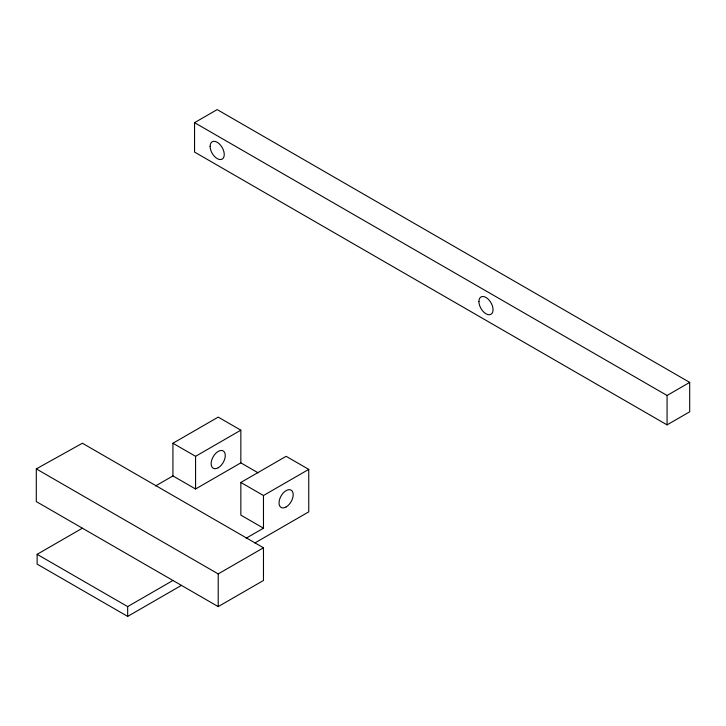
<?xml version="1.0" encoding="UTF-8"?>
<svg xmlns="http://www.w3.org/2000/svg" width="726" height="726" viewBox="0 0 726 726"><rect width="100%" height="100%" fill="white"/><g stroke="black" fill="none" stroke-linecap="round" stroke-linejoin="round"><path stroke-width="1.09" d="M194.55 122.667L217.183 109.599L689.7 382.393L689.7 411.805L667.067 424.873L194.55 152.07L194.55 122.667L667.067 395.47L689.7 382.393M172.933 475.92L172.933 443.25L218.208 417.114L240.841 430.182L240.841 462.852L195.575 488.988L172.933 475.92L155.6 485.93M172.933 443.25L195.575 456.318L240.841 430.182M181.5 585.328L127.667 616.401L37.126 564.129L37.126 554.328L82.392 528.192M308.75 469.386L263.474 495.522L263.474 528.192L240.841 515.124L240.841 482.454L286.117 456.318L308.75 469.386L308.75 511.857L254.917 542.939M37.126 554.328L127.667 606.6L172.933 580.473M246.141 538.202L263.474 528.192M36.3 468.896L218.208 573.912L263.474 547.785L263.474 580.473L218.208 606.609L36.3 501.584L36.3 468.896L82.392 443.232L263.474 547.785M240.841 462.852L258.184 472.862M240.841 482.454L263.474 495.522M667.067 395.47L667.067 424.873M218.208 573.912L218.208 606.609M195.575 456.318L195.575 488.988M127.667 606.6L127.667 616.401M286.117 506.957A10.001 5.772 -60 0 0 292.242 491.166A10.001 5.772 -60 0 0 279.991 498.245A10.001 5.772 -60 0 0 286.117 506.957M218.208 467.753A10.001 5.772 -60 0 0 224.334 451.962A10.001 5.772 -60 0 0 212.083 459.041A10.001 5.772 -60 0 0 218.208 467.753M478.906 301.535A10.001 5.772 60 0 0 489.515 314.739A10.001 5.772 60 0 0 489.515 300.591A10.001 5.772 60 0 0 478.906 301.535M210.113 146.353A10.001 5.772 60 0 0 220.722 159.548A10.001 5.772 60 0 0 220.722 145.4A10.001 5.772 60 0 0 210.113 146.353"/></g></svg>
